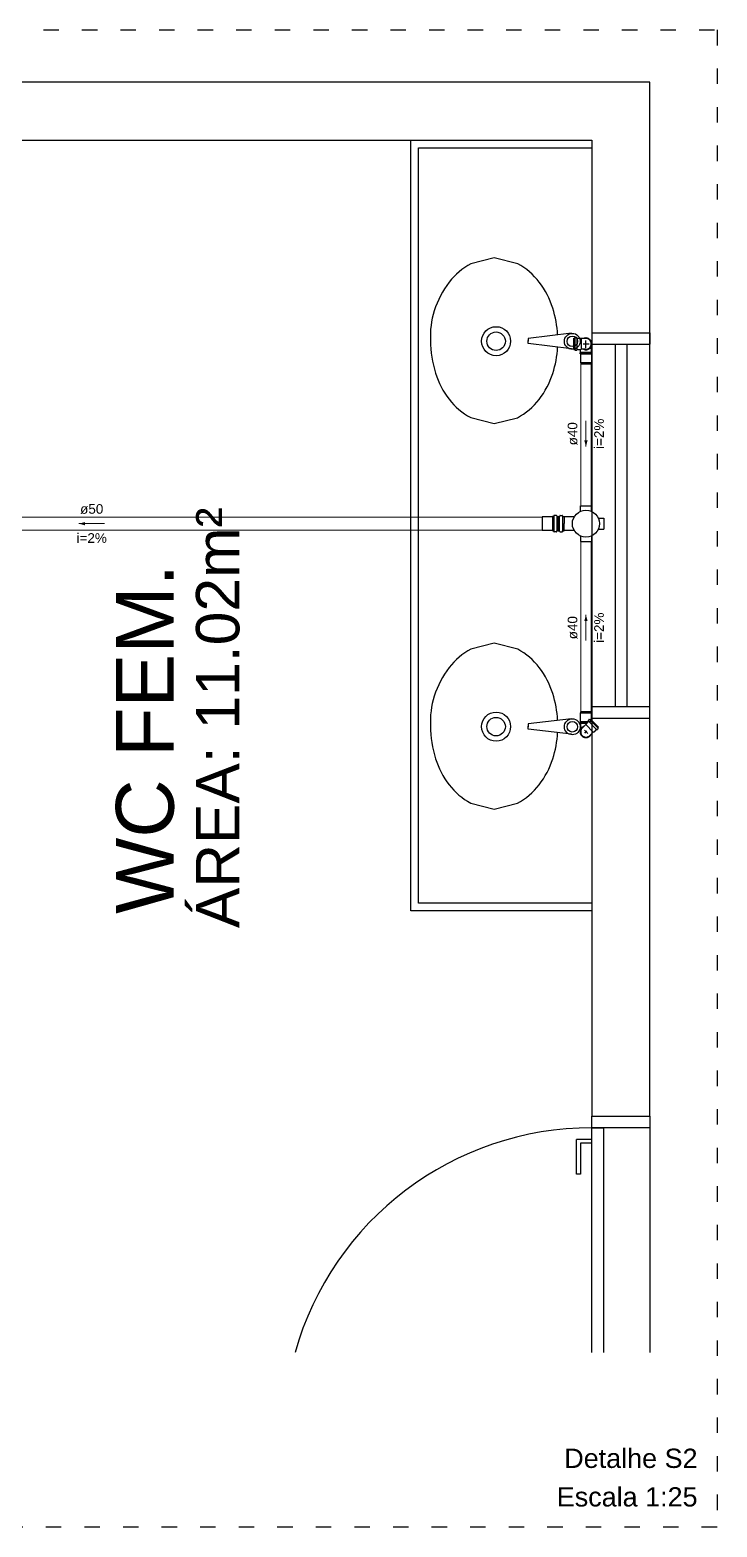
# Model space of a CAD drawing. Header units: millimetres. Extents: x -823 to -490, y -63 to 119.
# Drawn here: x -525.36 to -514.68, y 53.05 to 76.36 of the extents above; entities that cross this region are included whole.
import ezdxf

# ---------------------------------------------------------------- set-up
doc = ezdxf.new("R2010")
doc.units = ezdxf.units.MM
doc.header["$LTSCALE"] = 0.2
doc.header["$MEASUREMENT"] = 0
doc.linetypes.add('ACAD_ISO03W100', pattern=[3, 1.2, -1.8])
for name, color, linetype, lineweight in [('DI-Detalhes', 1, 'Continuous', 30), ('TQ-Condutos', 5, 'Continuous', 5), ('TQ-Sentido conduto', 9, 'Continuous', 5), ('TQ-Textos conduto', 7, 'Continuous', 5)]:
    doc.layers.add(name, color=color, linetype=linetype, lineweight=lineweight)
doc.layers.add('Simbolos', color=5, linetype='Continuous')
doc.layers.add('Simbolos_int', color=2, linetype='Continuous')
doc.styles.add('Arial', font='arial.ttf')

msp = doc.modelspace()

# ---------------------------------------------------------------- hatches: boundary and pattern name
at = {"layer": 'TQ-Sentido conduto', "linetype": 'Continuous'}
for points in [[(-516.716, 69.869), (-516.69, 69.966), (-516.742, 69.966)], [(-524.604, 68.67), (-524.508, 68.644), (-524.508, 68.695)], [(-516.716, 67.25), (-516.742, 67.153), (-516.69, 67.153)]]:
    msp.add_hatch(color=256, dxfattribs=at).paths.add_polyline_path(points)

# ---------------------------------------------------------------- linework, layer by layer
at = {"linetype": 'Continuous'}
for p, q in [((-515.722, 75.542), (-536.422, 75.542)), ((-515.722, 59.445), (-515.722, 75.542)), ((-525.624, 74.642), (-516.622, 74.642)), ((-516.622, 74.642), (-516.622, 59.445)), ((-516.942, 71.634), (-517.616, 71.554)), ((-517.616, 71.554), (-517.616, 71.509)), ((-516.622, 71.642), (-516.622, 71.462)), ((-516.622, 71.642), (-515.722, 71.642)), ((-515.722, 71.642), (-515.722, 71.462)), ((-517.616, 71.473), (-517.616, 71.519)), ((-516.943, 71.392), (-517.616, 71.473)), ((-516.622, 71.462), (-515.722, 71.462)), ((-516.262, 71.462), (-516.262, 65.822)), ((-516.082, 71.462), (-516.082, 65.822)), ((-516.622, 65.822), (-515.722, 65.822)), ((-516.622, 65.642), (-516.622, 65.822)), ((-515.722, 65.642), (-515.722, 65.822)), ((-516.942, 65.634), (-517.616, 65.554)), ((-517.616, 65.554), (-517.616, 65.509)), ((-517.616, 65.473), (-517.616, 65.519)), ((-516.622, 65.642), (-515.722, 65.642)), ((-516.943, 65.392), (-517.616, 65.473)), ((-516.622, 59.445), (-515.722, 59.445)), ((-516.622, 59.265), (-516.442, 59.265)), ((-516.622, 55.767), (-516.622, 59.265)), ((-516.442, 59.265), (-516.442, 55.767)), ((-515.722, 59.265), (-515.722, 55.767)), ((-516.801, 59.085), (-516.861, 59.085)), ((-516.861, 58.545), (-516.861, 59.085)), ((-516.621, 59.085), (-516.801, 59.085)), ((-516.621, 59.025), (-516.801, 59.025)), ((-516.801, 59.025), (-516.801, 58.545)), ((-516.801, 58.545), (-516.861, 58.545))]:
    msp.add_line(p, q, dxfattribs=at)
for points in [[(-516.622, 62.642), (-519.442, 62.642), (-519.442, 74.642)], [(-516.622, 62.762), (-519.322, 62.762), (-519.322, 74.522), (-516.622, 74.522)]]:
    msp.add_lwpolyline(points, dxfattribs=at)
for points in [[(-518.142, 72.807), (-518.507, 72.716, 0.105716), (-518.842, 72.43), (-518.842, 72.43, 0.086915), (-519.076, 71.985), (-519.076, 71.985, 0.093124), (-519.133, 71.518), (-519.133, 71.518, 0.077098), (-519.055, 71.011), (-519.055, 71.011, 0.086915), (-518.845, 70.606), (-518.845, 70.606, 0.105716), (-518.509, 70.32), (-518.509, 70.32), (-518.145, 70.227), (-517.78, 70.319, 0.105716), (-517.444, 70.604), (-517.444, 70.604, 0.086915), (-517.233, 71.009), (-517.233, 71.009, 0.062356), (-517.156, 71.418), (-517.156, 71.418)], [(-517.156, 71.609, 0.063208), (-517.232, 72.024), (-517.232, 72.024, 0.086915), (-517.442, 72.429), (-517.442, 72.429, 0.105716), (-517.777, 72.715), (-517.777, 72.715), (-518.142, 72.807)], [(-518.142, 66.807), (-518.507, 66.716, 0.105716), (-518.842, 66.43), (-518.842, 66.43, 0.086915), (-519.076, 65.985), (-519.076, 65.985, 0.093124), (-519.133, 65.518), (-519.133, 65.518, 0.077098), (-519.055, 65.011), (-519.055, 65.011, 0.086915), (-518.845, 64.606), (-518.845, 64.606, 0.105716), (-518.509, 64.32), (-518.509, 64.32), (-518.145, 64.227), (-517.78, 64.319, 0.105716), (-517.444, 64.604), (-517.444, 64.604, 0.086915), (-517.233, 65.009), (-517.233, 65.009, 0.062356), (-517.156, 65.418), (-517.156, 65.418)], [(-517.156, 65.609, 0.063208), (-517.232, 66.024), (-517.232, 66.024, 0.086915), (-517.442, 66.429), (-517.442, 66.429, 0.105716), (-517.777, 66.715), (-517.777, 66.715), (-518.142, 66.807)]]:
    msp.add_lwpolyline(points, format="xyb", dxfattribs=at)
msp.add_lwpolyline([(-516.622, 59.445), (-515.722, 59.445), (-515.722, 59.265), (-516.622, 59.265)], close=True, dxfattribs=at)
for centre, radius in [((-518.114, 71.51), 0.226), ((-518.114, 71.51), 0.144), ((-516.928, 71.508), 0.124), ((-516.928, 71.508), 0.0821), ((-518.114, 65.51), 0.226), ((-518.114, 65.51), 0.144), ((-516.928, 65.508), 0.124), ((-516.928, 65.508), 0.0821)]:
    msp.add_circle(centre, radius, dxfattribs=at)
msp.add_ellipse((-516.624, 54.468), major_axis=(4.797, 0), ratio=1, start_param=1.570322, end_param=2.867404, dxfattribs=at)
at = {"layer": 'DI-Detalhes', "color": 6, "linetype": 'ACAD_ISO03W100'}
msp.add_lwpolyline([(-540.156, 76.355), (-514.677, 76.355), (-514.677, 53.05), (-540.156, 53.05)], close=True, dxfattribs=at)
at = {"layer": 'Simbolos'}
for p, q in [((-516.904, 71.38), (-516.904, 71.557)), ((-516.904, 71.557), (-516.891, 71.557)), ((-516.886, 71.566), (-516.887, 71.56)), ((-516.882, 71.569), (-516.863, 71.569)), ((-516.859, 71.565), (-516.858, 71.56)), ((-516.854, 71.557), (-516.798, 71.557)), ((-516.798, 71.557), (-516.792, 71.551)), ((-516.755, 71.551), (-516.792, 71.551)), ((-516.716, 71.551), (-516.755, 71.551)), ((-516.904, 71.38), (-516.891, 71.38)), ((-516.886, 71.371), (-516.887, 71.377)), ((-516.882, 71.368), (-516.863, 71.368)), ((-516.859, 71.372), (-516.858, 71.377)), ((-516.854, 71.38), (-516.798, 71.38)), ((-516.807, 71.329), (-516.803, 71.333)), ((-516.807, 71.313), (-516.807, 71.329)), ((-516.803, 71.333), (-516.803, 71.38)), ((-516.798, 71.38), (-516.792, 71.386)), ((-516.755, 71.386), (-516.792, 71.386)), ((-516.716, 71.386), (-516.755, 71.386)), ((-516.633, 71.43), (-516.633, 71.397)), ((-516.628, 71.393), (-516.633, 71.397)), ((-516.628, 71.333), (-516.628, 71.393)), ((-516.624, 71.329), (-516.628, 71.333)), ((-516.624, 71.313), (-516.624, 71.329)), ((-516.624, 71.313), (-516.807, 71.313)), ((-516.8, 71.313), (-516.631, 71.313)), ((-516.8, 71.313), (-516.8, 71.177)), ((-516.8, 71.177), (-516.796, 71.159)), ((-516.631, 71.177), (-516.636, 71.159)), ((-516.631, 71.313), (-516.631, 71.177)), ((-517.239, 68.778), (-517.395, 68.778)), ((-517.238, 68.779), (-517.239, 68.778)), ((-517.219, 68.779), (-517.238, 68.779)), ((-517.214, 68.793), (-517.215, 68.783)), ((-517.175, 68.797), (-517.21, 68.797)), ((-517.171, 68.794), (-517.168, 68.782)), ((-517.147, 68.779), (-517.164, 68.779)), ((-517.147, 68.779), (-517.147, 68.56)), ((-517.147, 68.779), (-517.129, 68.779)), ((-517.147, 68.779), (-517.147, 68.56)), ((-517.122, 68.794), (-517.126, 68.782)), ((-517.119, 68.797), (-517.084, 68.797)), ((-517.08, 68.793), (-517.079, 68.783)), ((-517.075, 68.779), (-517.057, 68.779)), ((-517.057, 68.779), (-517.055, 68.778)), ((-516.897, 68.778), (-517.055, 68.778)), ((-516.803, 68.945), (-516.628, 68.945)), ((-516.803, 68.866), (-516.803, 68.945)), ((-516.628, 68.866), (-516.628, 68.945)), ((-516.519, 68.757), (-516.44, 68.757)), ((-516.44, 68.757), (-516.44, 68.582)), ((-517.239, 68.561), (-517.395, 68.561)), ((-517.238, 68.56), (-517.239, 68.561)), ((-517.219, 68.56), (-517.238, 68.56)), ((-517.214, 68.546), (-517.215, 68.556)), ((-517.175, 68.542), (-517.21, 68.542)), ((-517.171, 68.545), (-517.168, 68.557)), ((-517.147, 68.56), (-517.164, 68.56)), ((-517.147, 68.56), (-517.129, 68.56)), ((-517.122, 68.545), (-517.126, 68.557)), ((-517.119, 68.542), (-517.084, 68.542)), ((-517.08, 68.546), (-517.079, 68.556)), ((-517.075, 68.56), (-517.057, 68.56)), ((-517.057, 68.56), (-517.055, 68.561)), ((-516.897, 68.561), (-517.055, 68.561)), ((-516.519, 68.582), (-516.44, 68.582)), ((-516.803, 68.473), (-516.803, 68.394)), ((-516.803, 68.394), (-516.628, 68.394)), ((-516.628, 68.473), (-516.628, 68.394)), ((-516.8, 65.722), (-516.796, 65.74)), ((-516.8, 65.586), (-516.8, 65.722)), ((-516.631, 65.722), (-516.636, 65.74)), ((-516.631, 65.586), (-516.631, 65.722)), ((-516.807, 65.586), (-516.684, 65.586)), ((-516.807, 65.586), (-516.807, 65.57)), ((-516.807, 65.57), (-516.803, 65.566)), ((-516.803, 65.566), (-516.803, 65.506)), ((-516.803, 65.506), (-516.798, 65.501)), ((-516.631, 65.586), (-516.8, 65.586)), ((-516.798, 65.469), (-516.798, 65.501)), ((-516.774, 65.488), (-516.746, 65.516)), ((-516.746, 65.516), (-516.72, 65.542)), ((-516.68, 65.591), (-516.72, 65.55)), ((-516.72, 65.55), (-516.72, 65.542)), ((-516.669, 65.618), (-516.683, 65.605)), ((-516.683, 65.6), (-516.68, 65.596)), ((-516.664, 65.619), (-516.659, 65.616)), ((-516.645, 65.625), (-516.654, 65.617)), ((-516.645, 65.625), (-516.52, 65.501)), ((-516.52, 65.501), (-516.529, 65.492)), ((-516.657, 65.372), (-516.63, 65.399)), ((-516.63, 65.399), (-516.604, 65.426)), ((-516.595, 65.426), (-516.604, 65.426)), ((-516.555, 65.466), (-516.595, 65.426)), ((-516.546, 65.463), (-516.55, 65.466)), ((-516.527, 65.477), (-516.541, 65.463)), ((-516.527, 65.482), (-516.53, 65.487))]:
    msp.add_line(p, q, dxfattribs=at)
for points in [[(-516.891, 71.557), (-516.891, 71.557), (-516.89, 71.557), (-516.89, 71.557), (-516.889, 71.557), (-516.889, 71.558), (-516.888, 71.558), (-516.888, 71.559), (-516.888, 71.559), (-516.887, 71.56)], [(-516.882, 71.569), (-516.882, 71.569), (-516.883, 71.569), (-516.884, 71.568), (-516.884, 71.568), (-516.885, 71.568), (-516.885, 71.567), (-516.885, 71.567), (-516.886, 71.566), (-516.886, 71.566)], [(-516.859, 71.565), (-516.859, 71.566), (-516.859, 71.566), (-516.859, 71.567), (-516.86, 71.568), (-516.86, 71.568), (-516.861, 71.568), (-516.862, 71.569), (-516.862, 71.569), (-516.863, 71.569)], [(-516.858, 71.56), (-516.858, 71.56), (-516.858, 71.559), (-516.858, 71.559), (-516.857, 71.558), (-516.857, 71.558), (-516.856, 71.557), (-516.856, 71.557), (-516.855, 71.557), (-516.854, 71.557)], [(-516.677, 71.551), (-516.685, 71.554), (-516.693, 71.557), (-516.702, 71.559), (-516.711, 71.56), (-516.72, 71.56), (-516.729, 71.559), (-516.738, 71.557), (-516.746, 71.554), (-516.755, 71.551)], [(-516.716, 71.386), (-516.701, 71.388), (-516.688, 71.391), (-516.675, 71.397), (-516.663, 71.406), (-516.653, 71.416), (-516.644, 71.427), (-516.638, 71.44), (-516.635, 71.454), (-516.633, 71.469), (-516.635, 71.483), (-516.638, 71.497), (-516.644, 71.51), (-516.653, 71.522), (-516.663, 71.532), (-516.675, 71.54), (-516.688, 71.546), (-516.701, 71.55), (-516.716, 71.551)], [(-516.887, 71.377), (-516.888, 71.378), (-516.888, 71.379), (-516.888, 71.379), (-516.889, 71.379), (-516.889, 71.38), (-516.89, 71.38), (-516.89, 71.38), (-516.891, 71.38), (-516.891, 71.38)], [(-516.886, 71.371), (-516.886, 71.371), (-516.885, 71.37), (-516.885, 71.37), (-516.885, 71.369), (-516.884, 71.369), (-516.884, 71.369), (-516.883, 71.369), (-516.882, 71.368), (-516.882, 71.368)], [(-516.863, 71.368), (-516.862, 71.368), (-516.862, 71.369), (-516.861, 71.369), (-516.86, 71.369), (-516.86, 71.37), (-516.859, 71.37), (-516.859, 71.371), (-516.859, 71.371), (-516.859, 71.372)], [(-516.854, 71.38), (-516.855, 71.38), (-516.856, 71.38), (-516.856, 71.38), (-516.857, 71.38), (-516.857, 71.379), (-516.858, 71.379), (-516.858, 71.378), (-516.858, 71.377), (-516.858, 71.377)], [(-517.219, 68.779), (-517.218, 68.779), (-517.218, 68.779), (-517.217, 68.779), (-517.217, 68.78), (-517.216, 68.78), (-517.216, 68.781), (-517.215, 68.781), (-517.215, 68.782), (-517.215, 68.783)], [(-517.21, 68.797), (-517.211, 68.797), (-517.212, 68.796), (-517.212, 68.796), (-517.213, 68.796), (-517.213, 68.795), (-517.214, 68.795), (-517.214, 68.794), (-517.214, 68.794), (-517.214, 68.793)], [(-517.171, 68.794), (-517.172, 68.794), (-517.172, 68.795), (-517.172, 68.795), (-517.173, 68.796), (-517.173, 68.796), (-517.174, 68.796), (-517.174, 68.797), (-517.175, 68.797), (-517.175, 68.797)], [(-517.168, 68.782), (-517.168, 68.781), (-517.168, 68.781), (-517.167, 68.78), (-517.167, 68.78), (-517.166, 68.78), (-517.166, 68.779), (-517.165, 68.779), (-517.165, 68.779), (-517.164, 68.779)], [(-517.129, 68.779), (-517.129, 68.779), (-517.128, 68.779), (-517.128, 68.779), (-517.127, 68.78), (-517.127, 68.78), (-517.126, 68.78), (-517.126, 68.781), (-517.126, 68.781), (-517.126, 68.782)], [(-517.119, 68.797), (-517.119, 68.797), (-517.12, 68.797), (-517.12, 68.796), (-517.121, 68.796), (-517.121, 68.796), (-517.122, 68.795), (-517.122, 68.795), (-517.122, 68.794), (-517.122, 68.794)], [(-517.08, 68.793), (-517.08, 68.794), (-517.08, 68.794), (-517.08, 68.795), (-517.081, 68.795), (-517.081, 68.796), (-517.082, 68.796), (-517.082, 68.796), (-517.083, 68.797), (-517.084, 68.797)], [(-517.079, 68.783), (-517.078, 68.782), (-517.078, 68.781), (-517.078, 68.781), (-517.078, 68.78), (-517.077, 68.78), (-517.076, 68.779), (-517.076, 68.779), (-517.075, 68.779), (-517.075, 68.779)], [(-516.806, 68.86), (-516.806, 68.861), (-516.805, 68.861), (-516.804, 68.862), (-516.804, 68.862), (-516.804, 68.863), (-516.803, 68.864), (-516.803, 68.864), (-516.803, 68.865), (-516.803, 68.866)], [(-516.628, 68.866), (-516.628, 68.865), (-516.628, 68.864), (-516.628, 68.864), (-516.628, 68.863), (-516.627, 68.862), (-516.627, 68.862), (-516.626, 68.861), (-516.626, 68.861), (-516.625, 68.86)], [(-516.525, 68.76), (-516.525, 68.759), (-516.524, 68.759), (-516.524, 68.758), (-516.523, 68.758), (-516.522, 68.757), (-516.522, 68.757), (-516.521, 68.757), (-516.52, 68.757), (-516.519, 68.757)], [(-517.215, 68.556), (-517.215, 68.557), (-517.215, 68.558), (-517.216, 68.558), (-517.216, 68.559), (-517.217, 68.559), (-517.217, 68.56), (-517.218, 68.56), (-517.218, 68.56), (-517.219, 68.56)], [(-517.214, 68.546), (-517.214, 68.545), (-517.214, 68.545), (-517.214, 68.544), (-517.213, 68.544), (-517.213, 68.543), (-517.212, 68.543), (-517.212, 68.543), (-517.211, 68.542), (-517.21, 68.542)], [(-517.175, 68.542), (-517.175, 68.542), (-517.174, 68.542), (-517.174, 68.543), (-517.173, 68.543), (-517.173, 68.543), (-517.172, 68.544), (-517.172, 68.544), (-517.172, 68.545), (-517.171, 68.545)], [(-517.164, 68.56), (-517.165, 68.56), (-517.165, 68.56), (-517.166, 68.56), (-517.166, 68.559), (-517.167, 68.559), (-517.167, 68.559), (-517.168, 68.558), (-517.168, 68.558), (-517.168, 68.557)], [(-517.126, 68.557), (-517.126, 68.558), (-517.126, 68.558), (-517.126, 68.559), (-517.127, 68.559), (-517.127, 68.559), (-517.128, 68.56), (-517.128, 68.56), (-517.129, 68.56), (-517.129, 68.56)], [(-517.122, 68.545), (-517.122, 68.545), (-517.122, 68.544), (-517.122, 68.544), (-517.121, 68.543), (-517.121, 68.543), (-517.12, 68.543), (-517.12, 68.542), (-517.119, 68.542), (-517.119, 68.542)], [(-517.084, 68.542), (-517.083, 68.542), (-517.082, 68.543), (-517.082, 68.543), (-517.081, 68.543), (-517.081, 68.544), (-517.08, 68.544), (-517.08, 68.545), (-517.08, 68.545), (-517.08, 68.546)], [(-517.075, 68.56), (-517.075, 68.56), (-517.076, 68.56), (-517.076, 68.56), (-517.077, 68.559), (-517.078, 68.559), (-517.078, 68.558), (-517.078, 68.558), (-517.078, 68.557), (-517.079, 68.556)], [(-516.519, 68.582), (-516.52, 68.582), (-516.521, 68.582), (-516.522, 68.582), (-516.522, 68.582), (-516.523, 68.581), (-516.524, 68.581), (-516.524, 68.58), (-516.525, 68.58), (-516.525, 68.579)], [(-516.803, 68.473), (-516.803, 68.474), (-516.803, 68.475), (-516.803, 68.476), (-516.804, 68.476), (-516.804, 68.477), (-516.804, 68.477), (-516.805, 68.478), (-516.806, 68.478), (-516.806, 68.479)], [(-516.625, 68.479), (-516.626, 68.478), (-516.626, 68.478), (-516.627, 68.477), (-516.627, 68.477), (-516.628, 68.476), (-516.628, 68.476), (-516.628, 68.475), (-516.628, 68.474), (-516.628, 68.473)], [(-516.683, 65.605), (-516.683, 65.604), (-516.683, 65.604), (-516.684, 65.603), (-516.684, 65.603), (-516.684, 65.602), (-516.684, 65.601), (-516.683, 65.601), (-516.683, 65.6), (-516.683, 65.599)], [(-516.68, 65.591), (-516.68, 65.591), (-516.679, 65.592), (-516.679, 65.592), (-516.679, 65.593), (-516.679, 65.594), (-516.679, 65.594), (-516.679, 65.595), (-516.679, 65.595), (-516.68, 65.596)], [(-516.664, 65.619), (-516.665, 65.619), (-516.665, 65.619), (-516.666, 65.62), (-516.666, 65.62), (-516.667, 65.62), (-516.668, 65.619), (-516.668, 65.619), (-516.669, 65.619), (-516.669, 65.618)], [(-516.659, 65.616), (-516.658, 65.616), (-516.658, 65.615), (-516.657, 65.615), (-516.656, 65.615), (-516.656, 65.615), (-516.655, 65.616), (-516.655, 65.616), (-516.654, 65.616), (-516.654, 65.617)], [(-516.529, 65.492), (-516.53, 65.491), (-516.53, 65.491), (-516.53, 65.49), (-516.53, 65.49), (-516.53, 65.489), (-516.53, 65.489), (-516.53, 65.488), (-516.53, 65.488), (-516.53, 65.487)], [(-516.774, 65.488), (-516.783, 65.477), (-516.79, 65.465), (-516.795, 65.451), (-516.798, 65.437), (-516.798, 65.423), (-516.795, 65.409), (-516.79, 65.395), (-516.783, 65.383), (-516.774, 65.372), (-516.763, 65.363), (-516.75, 65.355), (-516.737, 65.35), (-516.723, 65.348), (-516.708, 65.348), (-516.694, 65.35), (-516.681, 65.355), (-516.668, 65.363), (-516.657, 65.372)], [(-516.55, 65.466), (-516.55, 65.466), (-516.551, 65.467), (-516.552, 65.467), (-516.552, 65.467), (-516.553, 65.467), (-516.554, 65.467), (-516.554, 65.467), (-516.555, 65.466), (-516.555, 65.466)], [(-516.546, 65.463), (-516.546, 65.463), (-516.545, 65.462), (-516.544, 65.462), (-516.544, 65.462), (-516.543, 65.462), (-516.542, 65.462), (-516.542, 65.462), (-516.541, 65.463), (-516.541, 65.463)], [(-516.527, 65.477), (-516.527, 65.477), (-516.527, 65.478), (-516.526, 65.478), (-516.526, 65.479), (-516.526, 65.479), (-516.526, 65.48), (-516.526, 65.48), (-516.526, 65.481), (-516.527, 65.482)]]:
    msp.add_lwpolyline(points, dxfattribs=at)
msp.add_circle((-516.716, 68.67), 0.211, dxfattribs=at)
at = {"layer": 'Simbolos_int'}
for p, q in [((-516.888, 71.557), (-516.888, 71.38)), ((-516.858, 71.557), (-516.858, 71.38)), ((-516.792, 71.551), (-516.792, 71.386)), ((-516.628, 71.333), (-516.803, 71.333)), ((-516.757, 71.469), (-516.664, 71.469)), ((-516.716, 71.409), (-516.716, 71.519)), ((-516.633, 71.397), (-516.659, 71.397)), ((-516.8, 71.177), (-516.631, 71.177)), ((-516.796, 71.159), (-516.636, 71.159)), ((-517.395, 68.778), (-517.395, 68.561)), ((-517.238, 68.779), (-517.238, 68.56)), ((-517.215, 68.779), (-517.215, 68.56)), ((-517.167, 68.779), (-517.167, 68.56)), ((-517.126, 68.56), (-517.126, 68.779)), ((-517.078, 68.56), (-517.078, 68.779)), ((-517.055, 68.778), (-517.055, 68.67)), ((-517.055, 68.561), (-517.055, 68.67)), ((-516.631, 65.722), (-516.8, 65.722)), ((-516.636, 65.74), (-516.796, 65.74)), ((-516.803, 65.566), (-516.704, 65.566)), ((-516.798, 65.501), (-516.773, 65.501)), ((-516.604, 65.426), (-516.72, 65.542)), ((-516.553, 65.468), (-516.677, 65.593)), ((-516.531, 65.49), (-516.656, 65.614)), ((-516.688, 65.403), (-516.738, 65.453)), ((-516.735, 65.41), (-516.701, 65.445))]:
    msp.add_line(p, q, dxfattribs=at)
for points in [[(-516.677, 71.386), (-516.667, 71.391), (-516.659, 71.397), (-516.651, 71.405), (-516.644, 71.413), (-516.638, 71.421), (-516.633, 71.431), (-516.629, 71.441), (-516.626, 71.451), (-516.625, 71.461), (-516.625, 71.472), (-516.626, 71.482), (-516.628, 71.493), (-516.631, 71.503), (-516.636, 71.512), (-516.641, 71.521), (-516.648, 71.53), (-516.655, 71.537), (-516.664, 71.544), (-516.673, 71.549), (-516.683, 71.554), (-516.693, 71.557), (-516.703, 71.559), (-516.714, 71.56), (-516.724, 71.559), (-516.735, 71.558), (-516.745, 71.555), (-516.755, 71.551)], [(-516.755, 71.386), (-516.746, 71.383), (-516.738, 71.38), (-516.729, 71.378), (-516.72, 71.378), (-516.711, 71.378), (-516.702, 71.378), (-516.693, 71.38), (-516.685, 71.383), (-516.677, 71.386)], [(-516.746, 65.516), (-516.759, 65.51), (-516.77, 65.503), (-516.78, 65.494), (-516.789, 65.484), (-516.796, 65.472), (-516.802, 65.46), (-516.805, 65.447), (-516.807, 65.433), (-516.806, 65.42), (-516.804, 65.406), (-516.799, 65.393), (-516.793, 65.381), (-516.785, 65.371), (-516.775, 65.361), (-516.764, 65.353), (-516.752, 65.346), (-516.739, 65.342), (-516.726, 65.339), (-516.712, 65.339), (-516.699, 65.34), (-516.686, 65.344), (-516.673, 65.349), (-516.662, 65.356), (-516.651, 65.365), (-516.643, 65.376), (-516.635, 65.387), (-516.63, 65.399)], [(-516.798, 65.469), (-516.802, 65.459), (-516.805, 65.448), (-516.807, 65.438), (-516.807, 65.427), (-516.806, 65.416), (-516.803, 65.405), (-516.8, 65.395), (-516.795, 65.385), (-516.789, 65.376), (-516.782, 65.367), (-516.774, 65.36), (-516.765, 65.353), (-516.756, 65.348), (-516.745, 65.344), (-516.735, 65.341), (-516.724, 65.339), (-516.713, 65.339), (-516.702, 65.34), (-516.692, 65.342), (-516.681, 65.346), (-516.671, 65.35), (-516.662, 65.356), (-516.654, 65.363), (-516.646, 65.371), (-516.64, 65.38), (-516.634, 65.389), (-516.63, 65.399)]]:
    msp.add_lwpolyline(points, dxfattribs=at)
at = {"layer": 'TQ-Condutos'}
for p, q in [((-516.796, 71.159), (-516.796, 68.945)), ((-516.636, 71.159), (-516.636, 68.945)), ((-517.395, 68.77), (-531.808, 68.77)), ((-517.395, 68.57), (-531.808, 68.57)), ((-516.796, 65.74), (-516.796, 68.394)), ((-516.636, 65.74), (-516.636, 68.394))]:
    msp.add_line(p, q, dxfattribs=at)
at = {"layer": 'TQ-Sentido conduto'}
for points in [[(-516.716, 70.269), (-516.716, 69.869)], [(-524.204, 68.67), (-524.604, 68.67)], [(-516.716, 66.85), (-516.716, 67.25)]]:
    msp.add_lwpolyline(points, dxfattribs=at)

# ---------------------------------------------------------------- texts
at = {"linetype": 'Continuous', "rotation": 90.0002, "line_spacing_factor": 0.9, "style": 'Arial'}
for s, insert, char_height, width, attachment_point in [('ÁREA: 11.02m²', (-522.44, 65.649), 0.675, 13.10179, 5), ('WC FEM.', (-523.115, 62.595), 0.9, 10.89604, 7)]:
    msp.add_mtext(s, dxfattribs=dict(at, insert=insert, char_height=char_height, width=width, attachment_point=attachment_point))
at = {"color": 1, "char_height": 0.3, "attachment_point": 9, "line_spacing_factor": 0.6, "style": 'Arial'}
for s, insert, width in [('Detalhe S2', (-514.98, 53.966), 4.14649), ('Escala 1:25', (-514.98, 53.366), 4.37973)]:
    msp.add_mtext(s, dxfattribs=dict(at, insert=insert, width=width))
at = {"layer": 'TQ-Textos conduto', "char_height": 0.15, "attachment_point": 8, "rotation": 90.0002, "line_spacing_factor": 0.6, "style": 'Arial'}
for s, insert, width in [('ø40', (-516.846, 70.069), 0.7221), ('i=2%', (-516.436, 70.069), 0.94345), ('ø40', (-516.846, 67.05), 0.7221), ('i=2%', (-516.436, 67.05), 0.94345)]:
    msp.add_mtext(s, dxfattribs=dict(at, insert=insert, width=width))
at = {"layer": 'TQ-Textos conduto', "char_height": 0.15, "attachment_point": 8, "line_spacing_factor": 0.6, "style": 'Arial'}
for s, insert, width in [('ø50', (-524.404, 68.82), 0.7221), ('i=2%', (-524.404, 68.37), 0.94345)]:
    msp.add_mtext(s, dxfattribs=dict(at, insert=insert, width=width))

doc.saveas('drawing.dxf')
